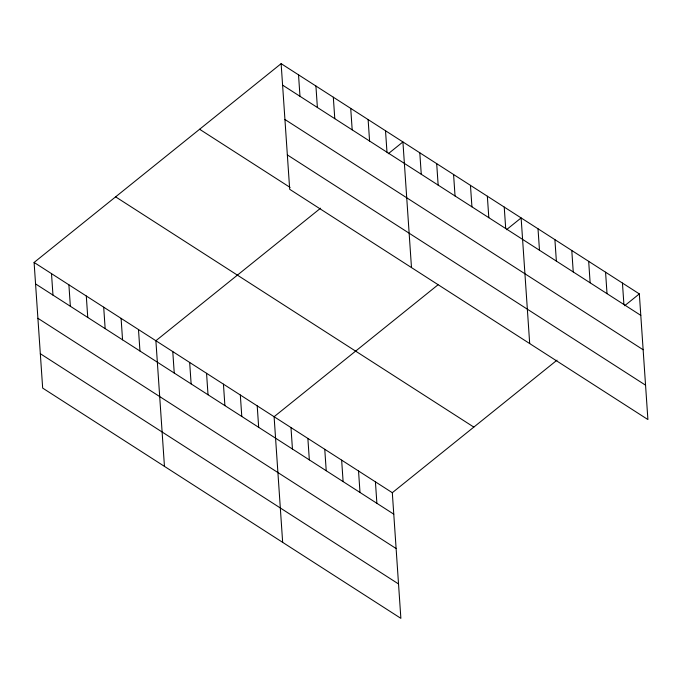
<?xml version="1.0" encoding="UTF-8"?>
<svg xmlns="http://www.w3.org/2000/svg" width="682" height="682" viewBox="0 0 682 682"><rect width="100%" height="100%" fill="white"/><g stroke="black" fill="none" stroke-linecap="round" stroke-linejoin="round"><path stroke-width="1.02" d="M34.1 262.451L392.312 492.702L400.871 618.344L42.668 388.092L34.1 262.451L281.129 63.656L639.332 293.908L647.9 419.549L289.688 189.298L281.129 63.656M320.6 208.189L155.888 340.736L164.456 466.377M388.246 153.748L402.917 141.941L411.485 267.583M438.006 284.82L274.104 416.719L282.663 542.361M506.453 229.732L521.125 217.925L529.692 343.566M392.312 492.702L557.015 360.156M624.661 305.724L639.332 293.908M282.587 85.122L640.799 315.374M284.931 119.495L643.143 349.755M287.344 154.916L645.556 385.177M199.604 129.256L290.08 187.414M115.616 196.851L473.828 427.103M35.566 283.908L393.77 514.168M37.911 318.289L396.114 548.541M40.323 353.711L398.527 583.962M622.444 283.056L623.911 304.522M605.565 272.203L607.023 293.661M588.677 261.351L590.135 282.808M571.789 250.49L573.247 271.956M554.901 239.638L556.367 261.095M538.013 228.785L539.479 250.243M504.237 207.072L505.703 228.538M487.349 196.22L488.815 217.677M470.461 185.359L471.927 206.825M453.581 174.507L455.039 195.973M436.693 163.654L438.151 185.112M419.805 152.802L421.263 174.26M385.518 130.756L386.984 152.222M368.118 119.572L369.584 141.038M350.719 108.395L352.185 129.853M375.424 481.85L376.882 503.307M333.319 97.211L334.785 118.668M358.536 470.998L360.002 492.455M341.648 460.137L343.114 481.603M315.919 86.026L317.386 107.483M324.76 449.285L326.226 470.742M298.528 74.841L299.986 96.298M307.872 438.432L309.338 459.89M290.984 427.571L292.45 449.037M257.216 405.867L258.674 427.324M240.328 395.006L241.786 416.472M223.44 384.154L224.898 405.62M206.552 373.301L208.019 394.759M189.664 362.449L191.131 383.906M172.776 351.588L174.242 373.054M138.489 329.551L139.955 351.017M121.098 318.366L122.555 339.832M103.698 307.181L105.156 328.647M86.299 295.997L87.756 317.462M68.899 284.82L70.357 306.278M51.5 273.635L52.966 295.093"/></g></svg>
